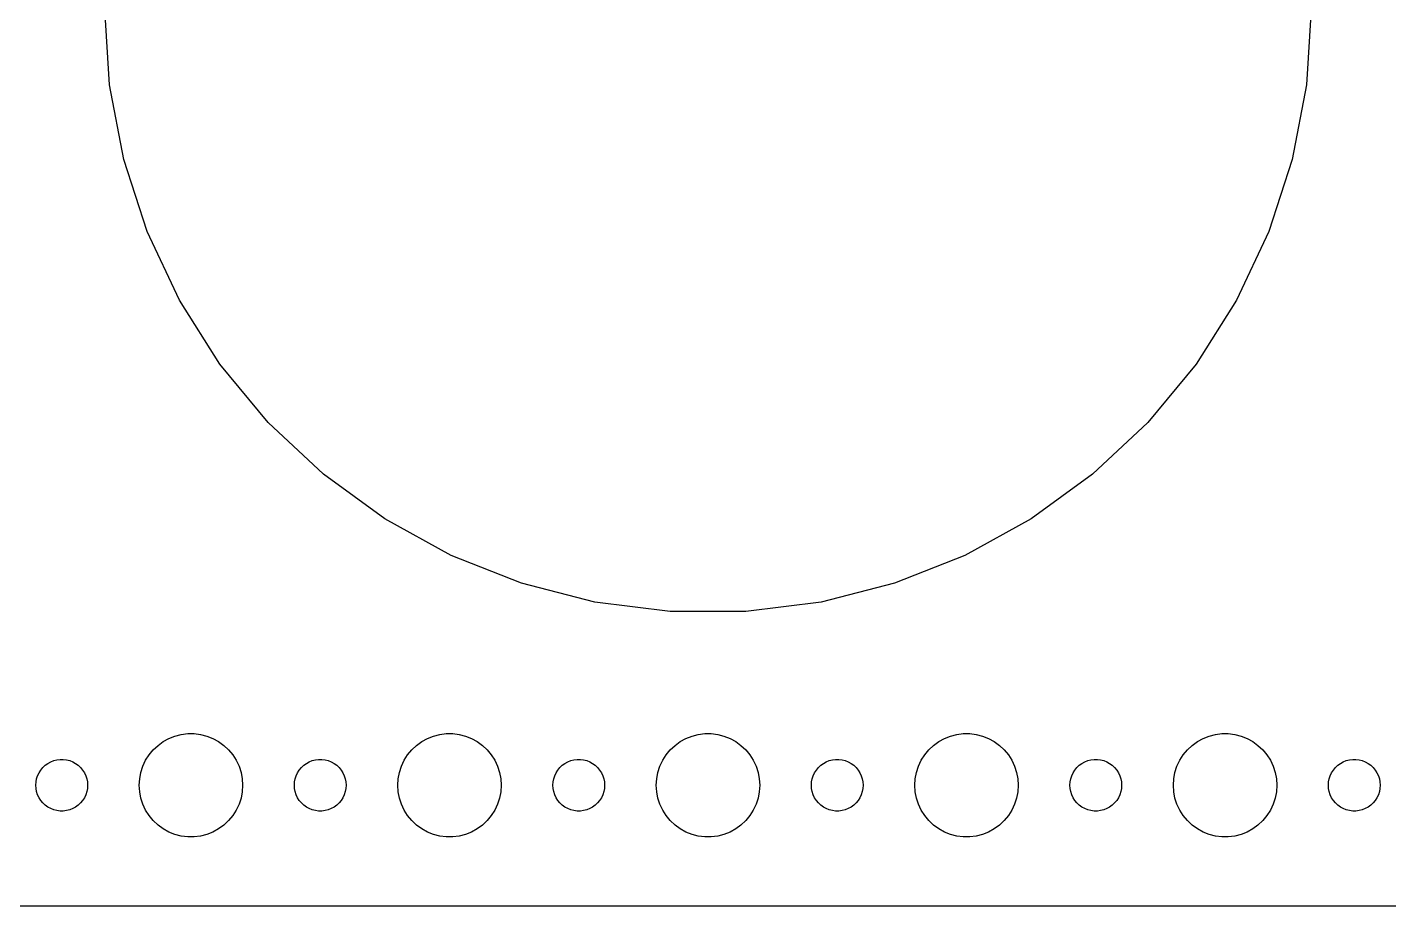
# Model space of a CAD drawing. Header units: metres. Extents: x -202 to 202, y 62 to 166.
# Drawn here: x -114.5 to -35.5, y 62 to 113 of the extents above; entities that cross this region are included whole.
import ezdxf

# ---------------------------------------------------------------- set-up
doc = ezdxf.new("R2010")
doc.units = ezdxf.units.M

msp = doc.modelspace()

# ---------------------------------------------------------------- linework, layer by layer
for p, q in [((-109.724, 109.613), (-110, 114)), ((-40, 114), (-40.276, 109.613)), ((-108.9, 105.296), (-109.724, 109.613)), ((-40.276, 109.613), (-41.0996, 105.296)), ((-107.542, 101.116), (-108.9, 105.296)), ((-41.0996, 105.296), (-42.4578, 101.116)), ((-105.671, 97.1386), (-107.542, 101.116)), ((-42.4578, 101.116), (-44.3293, 97.1386)), ((-103.316, 93.4275), (-105.671, 97.1386)), ((-44.3293, 97.1386), (-46.6844, 93.4275)), ((-100.514, 90.0409), (-103.316, 93.4275)), ((-46.6844, 93.4275), (-49.4861, 90.0409)), ((-97.3098, 87.032), (-100.514, 90.0409)), ((-49.4861, 90.0409), (-52.6902, 87.032)), ((-93.7539, 84.4485), (-97.3098, 87.032)), ((-52.6902, 87.032), (-56.2461, 84.4485)), ((-89.9023, 82.3311), (-93.7539, 84.4485)), ((-56.2461, 84.4485), (-60.0977, 82.3311)), ((-85.8156, 80.713), (-89.9023, 82.3311)), ((-60.0977, 82.3311), (-64.1844, 80.713)), ((-81.5583, 79.6199), (-85.8156, 80.713)), ((-64.1844, 80.713), (-68.4417, 79.6199)), ((-77.1977, 79.0691), (-81.5583, 79.6199)), ((-72.8023, 79.0691), (-77.1977, 79.0691)), ((-68.4417, 79.6199), (-72.8023, 79.0691)), ((-105.927, 71.8532), (-105.562, 71.9469)), ((-105.562, 71.9469), (-105.188, 71.9941)), ((-105.188, 71.9941), (-104.812, 71.9941)), ((-104.812, 71.9941), (-104.438, 71.9469)), ((-104.438, 71.9469), (-104.073, 71.8532)), ((-90.927, 71.8532), (-90.5621, 71.9469)), ((-90.5621, 71.9469), (-90.1884, 71.9941)), ((-90.1884, 71.9941), (-89.8116, 71.9941)), ((-89.8116, 71.9941), (-89.4379, 71.9469)), ((-89.4379, 71.9469), (-89.073, 71.8532)), ((-75.927, 71.8532), (-75.5621, 71.9469)), ((-75.5621, 71.9469), (-75.1884, 71.9941)), ((-75.1884, 71.9941), (-74.8116, 71.9941)), ((-74.8116, 71.9941), (-74.4379, 71.9469)), ((-74.4379, 71.9469), (-74.073, 71.8532)), ((-60.927, 71.8532), (-60.5621, 71.9469)), ((-60.5621, 71.9469), (-60.1884, 71.9941)), ((-60.1884, 71.9941), (-59.8116, 71.9941)), ((-59.8116, 71.9941), (-59.4379, 71.9469)), ((-59.4379, 71.9469), (-59.0729, 71.8532)), ((-45.927, 71.8532), (-45.5621, 71.9469)), ((-45.5621, 71.9469), (-45.1884, 71.9941)), ((-45.1884, 71.9941), (-44.8116, 71.9941)), ((-44.8116, 71.9941), (-44.4379, 71.9469)), ((-44.4379, 71.9469), (-44.0729, 71.8532)), ((-107.187, 71.0536), (-106.912, 71.3115)), ((-106.912, 71.3115), (-106.607, 71.533)), ((-106.607, 71.533), (-106.277, 71.7145)), ((-106.277, 71.7145), (-105.927, 71.8532)), ((-104.073, 71.8532), (-103.723, 71.7145)), ((-103.723, 71.7145), (-103.393, 71.533)), ((-103.393, 71.533), (-103.088, 71.3115)), ((-103.088, 71.3115), (-102.813, 71.0536)), ((-92.1869, 71.0536), (-91.9123, 71.3115)), ((-91.9123, 71.3115), (-91.6075, 71.533)), ((-91.6075, 71.533), (-91.2773, 71.7145)), ((-91.2773, 71.7145), (-90.927, 71.8532)), ((-89.073, 71.8532), (-88.7227, 71.7145)), ((-88.7227, 71.7145), (-88.3925, 71.533)), ((-88.3925, 71.533), (-88.0877, 71.3115)), ((-88.0877, 71.3115), (-87.8131, 71.0536)), ((-77.1869, 71.0536), (-76.9123, 71.3115)), ((-76.9123, 71.3115), (-76.6075, 71.533)), ((-76.6075, 71.533), (-76.2773, 71.7145)), ((-76.2773, 71.7145), (-75.927, 71.8532)), ((-74.073, 71.8532), (-73.7227, 71.7145)), ((-73.7227, 71.7145), (-73.3925, 71.533)), ((-73.3925, 71.533), (-73.0877, 71.3115)), ((-73.0877, 71.3115), (-72.8131, 71.0536)), ((-62.1869, 71.0536), (-61.9123, 71.3115)), ((-61.9123, 71.3115), (-61.6075, 71.533)), ((-61.6075, 71.533), (-61.2773, 71.7145)), ((-61.2773, 71.7145), (-60.927, 71.8532)), ((-59.0729, 71.8532), (-58.7227, 71.7145)), ((-58.7227, 71.7145), (-58.3925, 71.533)), ((-58.3925, 71.533), (-58.0877, 71.3115)), ((-58.0877, 71.3115), (-57.8131, 71.0536)), ((-47.1869, 71.0536), (-46.9123, 71.3115)), ((-46.9123, 71.3115), (-46.6075, 71.533)), ((-46.6075, 71.533), (-46.2773, 71.7145)), ((-46.2773, 71.7145), (-45.927, 71.8532)), ((-44.0729, 71.8532), (-43.7227, 71.7145)), ((-43.7227, 71.7145), (-43.3925, 71.533)), ((-43.3925, 71.533), (-43.0877, 71.3115)), ((-43.0877, 71.3115), (-42.8131, 71.0536)), ((-113.304, 70.2665), (-113.139, 70.3572)), ((-113.139, 70.3572), (-112.964, 70.4266)), ((-112.964, 70.4266), (-112.781, 70.4734)), ((-112.781, 70.4734), (-112.594, 70.497)), ((-112.594, 70.497), (-112.406, 70.497)), ((-112.406, 70.497), (-112.219, 70.4734)), ((-112.219, 70.4734), (-112.036, 70.4266)), ((-112.036, 70.4266), (-111.861, 70.3572)), ((-111.861, 70.3572), (-111.696, 70.2665)), ((-107.789, 70.1044), (-107.629, 70.4453)), ((-107.629, 70.4453), (-107.427, 70.7634)), ((-107.427, 70.7634), (-107.187, 71.0536)), ((-102.813, 71.0536), (-102.573, 70.7634)), ((-102.573, 70.7634), (-102.371, 70.4453)), ((-102.371, 70.4453), (-102.211, 70.1044)), ((-98.3037, 70.2665), (-98.1387, 70.3572)), ((-98.1387, 70.3572), (-97.9635, 70.4266)), ((-97.9635, 70.4266), (-97.7811, 70.4734)), ((-97.7811, 70.4734), (-97.5942, 70.497)), ((-97.5942, 70.497), (-97.4058, 70.497)), ((-97.4058, 70.497), (-97.2189, 70.4734)), ((-97.2189, 70.4734), (-97.0365, 70.4266)), ((-97.0365, 70.4266), (-96.8613, 70.3572)), ((-96.8613, 70.3572), (-96.6963, 70.2665)), ((-92.7893, 70.1044), (-92.6289, 70.4453)), ((-92.6289, 70.4453), (-92.427, 70.7634)), ((-92.427, 70.7634), (-92.1869, 71.0536)), ((-87.8131, 71.0536), (-87.573, 70.7634)), ((-87.573, 70.7634), (-87.3711, 70.4453)), ((-87.3711, 70.4453), (-87.2107, 70.1044)), ((-83.3037, 70.2665), (-83.1387, 70.3572)), ((-83.1387, 70.3572), (-82.9635, 70.4266)), ((-82.9635, 70.4266), (-82.7811, 70.4734)), ((-82.7811, 70.4734), (-82.5942, 70.497)), ((-82.5942, 70.497), (-82.4058, 70.497)), ((-82.4058, 70.497), (-82.2189, 70.4734)), ((-82.2189, 70.4734), (-82.0365, 70.4266)), ((-82.0365, 70.4266), (-81.8613, 70.3572)), ((-81.8613, 70.3572), (-81.6963, 70.2665)), ((-77.7893, 70.1044), (-77.6289, 70.4453)), ((-77.6289, 70.4453), (-77.427, 70.7634)), ((-77.427, 70.7634), (-77.1869, 71.0536)), ((-72.8131, 71.0536), (-72.573, 70.7634)), ((-72.573, 70.7634), (-72.3711, 70.4453)), ((-72.3711, 70.4453), (-72.2107, 70.1044)), ((-68.3037, 70.2665), (-68.1387, 70.3572)), ((-68.1387, 70.3572), (-67.9635, 70.4266)), ((-67.9635, 70.4266), (-67.7811, 70.4734)), ((-67.7811, 70.4734), (-67.5942, 70.497)), ((-67.5942, 70.497), (-67.4058, 70.497)), ((-67.4058, 70.497), (-67.2189, 70.4734)), ((-67.2189, 70.4734), (-67.0365, 70.4266)), ((-67.0365, 70.4266), (-66.8613, 70.3572)), ((-66.8613, 70.3572), (-66.6963, 70.2665)), ((-62.7893, 70.1044), (-62.6289, 70.4453)), ((-62.6289, 70.4453), (-62.427, 70.7634)), ((-62.427, 70.7634), (-62.1869, 71.0536)), ((-57.8131, 71.0536), (-57.5729, 70.7634)), ((-57.5729, 70.7634), (-57.3711, 70.4453)), ((-57.3711, 70.4453), (-57.2107, 70.1044)), ((-53.3037, 70.2665), (-53.1387, 70.3572)), ((-53.1387, 70.3572), (-52.9635, 70.4266)), ((-52.9635, 70.4266), (-52.7811, 70.4734)), ((-52.7811, 70.4734), (-52.5942, 70.497)), ((-52.5942, 70.497), (-52.4058, 70.497)), ((-52.4058, 70.497), (-52.2189, 70.4734)), ((-52.2189, 70.4734), (-52.0365, 70.4266)), ((-52.0365, 70.4266), (-51.8613, 70.3572)), ((-51.8613, 70.3572), (-51.6963, 70.2665)), ((-47.7893, 70.1044), (-47.6289, 70.4453)), ((-47.6289, 70.4453), (-47.427, 70.7634)), ((-47.427, 70.7634), (-47.1869, 71.0536)), ((-42.8131, 71.0536), (-42.5729, 70.7634)), ((-42.5729, 70.7634), (-42.3711, 70.4453)), ((-42.3711, 70.4453), (-42.2107, 70.1044)), ((-38.3037, 70.2665), (-38.1387, 70.3572)), ((-38.1387, 70.3572), (-37.9635, 70.4266)), ((-37.9635, 70.4266), (-37.7811, 70.4734)), ((-37.7811, 70.4734), (-37.5942, 70.497)), ((-37.5942, 70.497), (-37.4058, 70.497)), ((-37.4058, 70.497), (-37.2189, 70.4734)), ((-37.2189, 70.4734), (-37.0365, 70.4266)), ((-37.0365, 70.4266), (-36.8613, 70.3572)), ((-36.8613, 70.3572), (-36.6963, 70.2665)), ((-113.953, 69.373), (-113.895, 69.5522)), ((-113.895, 69.5522), (-113.814, 69.7226)), ((-113.814, 69.7226), (-113.714, 69.8817)), ((-113.714, 69.8817), (-113.593, 70.0268)), ((-113.593, 70.0268), (-113.456, 70.1558)), ((-113.456, 70.1558), (-113.304, 70.2665)), ((-111.696, 70.2665), (-111.544, 70.1558)), ((-111.544, 70.1558), (-111.407, 70.0268)), ((-111.407, 70.0268), (-111.286, 69.8817)), ((-111.286, 69.8817), (-111.186, 69.7226)), ((-111.186, 69.7226), (-111.105, 69.5522)), ((-111.105, 69.5522), (-111.047, 69.373)), ((-107.976, 69.376), (-107.906, 69.7461)), ((-107.906, 69.7461), (-107.789, 70.1044)), ((-102.211, 70.1044), (-102.094, 69.7461)), ((-102.094, 69.7461), (-102.024, 69.376)), ((-98.9529, 69.373), (-98.8947, 69.5522)), ((-98.8947, 69.5522), (-98.8145, 69.7226)), ((-98.8145, 69.7226), (-98.7135, 69.8817)), ((-98.7135, 69.8817), (-98.5934, 70.0268)), ((-98.5934, 70.0268), (-98.4561, 70.1558)), ((-98.4561, 70.1558), (-98.3037, 70.2665)), ((-96.6963, 70.2665), (-96.5439, 70.1558)), ((-96.5439, 70.1558), (-96.4065, 70.0268)), ((-96.4065, 70.0268), (-96.2865, 69.8817)), ((-96.2865, 69.8817), (-96.1855, 69.7226)), ((-96.1855, 69.7226), (-96.1053, 69.5522)), ((-96.1053, 69.5522), (-96.0471, 69.373)), ((-92.9763, 69.376), (-92.9057, 69.7461)), ((-92.9057, 69.7461), (-92.7893, 70.1044)), ((-87.2107, 70.1044), (-87.0943, 69.7461)), ((-87.0943, 69.7461), (-87.0237, 69.376)), ((-83.9529, 69.373), (-83.8947, 69.5522)), ((-83.8947, 69.5522), (-83.8145, 69.7226)), ((-83.8145, 69.7226), (-83.7135, 69.8817)), ((-83.7135, 69.8817), (-83.5934, 70.0268)), ((-83.5934, 70.0268), (-83.4561, 70.1558)), ((-83.4561, 70.1558), (-83.3037, 70.2665)), ((-81.6963, 70.2665), (-81.5439, 70.1558)), ((-81.5439, 70.1558), (-81.4065, 70.0268)), ((-81.4065, 70.0268), (-81.2865, 69.8817)), ((-81.2865, 69.8817), (-81.1855, 69.7226)), ((-81.1855, 69.7226), (-81.1053, 69.5522)), ((-81.1053, 69.5522), (-81.0471, 69.373)), ((-77.9763, 69.376), (-77.9057, 69.7461)), ((-77.9057, 69.7461), (-77.7893, 70.1044)), ((-72.2107, 70.1044), (-72.0943, 69.7461)), ((-72.0943, 69.7461), (-72.0237, 69.376)), ((-68.9529, 69.373), (-68.8947, 69.5522)), ((-68.8947, 69.5522), (-68.8145, 69.7226)), ((-68.8145, 69.7226), (-68.7135, 69.8817)), ((-68.7135, 69.8817), (-68.5934, 70.0268)), ((-68.5934, 70.0268), (-68.4561, 70.1558)), ((-68.4561, 70.1558), (-68.3037, 70.2665)), ((-66.6963, 70.2665), (-66.5439, 70.1558)), ((-66.5439, 70.1558), (-66.4065, 70.0268)), ((-66.4065, 70.0268), (-66.2865, 69.8817)), ((-66.2865, 69.8817), (-66.1855, 69.7226)), ((-66.1855, 69.7226), (-66.1053, 69.5522)), ((-66.1053, 69.5522), (-66.0471, 69.373)), ((-62.9763, 69.376), (-62.9057, 69.7461)), ((-62.9057, 69.7461), (-62.7893, 70.1044)), ((-57.2107, 70.1044), (-57.0942, 69.7461)), ((-57.0942, 69.7461), (-57.0237, 69.376)), ((-53.9529, 69.373), (-53.8947, 69.5522)), ((-53.8947, 69.5522), (-53.8145, 69.7226)), ((-53.8145, 69.7226), (-53.7135, 69.8817)), ((-53.7135, 69.8817), (-53.5934, 70.0268)), ((-53.5934, 70.0268), (-53.4561, 70.1558)), ((-53.4561, 70.1558), (-53.3037, 70.2665)), ((-51.6963, 70.2665), (-51.5439, 70.1558)), ((-51.5439, 70.1558), (-51.4065, 70.0268)), ((-51.4065, 70.0268), (-51.2865, 69.8817)), ((-51.2865, 69.8817), (-51.1855, 69.7226)), ((-51.1855, 69.7226), (-51.1053, 69.5522)), ((-51.1053, 69.5522), (-51.0471, 69.373)), ((-47.9763, 69.376), (-47.9057, 69.7461)), ((-47.9057, 69.7461), (-47.7893, 70.1044)), ((-42.2107, 70.1044), (-42.0942, 69.7461)), ((-42.0942, 69.7461), (-42.0237, 69.376)), ((-38.9529, 69.373), (-38.8947, 69.5522)), ((-38.8947, 69.5522), (-38.8145, 69.7226)), ((-38.8145, 69.7226), (-38.7135, 69.8817)), ((-38.7135, 69.8817), (-38.5934, 70.0268)), ((-38.5934, 70.0268), (-38.4561, 70.1558)), ((-38.4561, 70.1558), (-38.3037, 70.2665)), ((-36.6963, 70.2665), (-36.5439, 70.1558)), ((-36.5439, 70.1558), (-36.4065, 70.0268)), ((-36.4065, 70.0268), (-36.2865, 69.8817)), ((-36.2865, 69.8817), (-36.1855, 69.7226)), ((-36.1855, 69.7226), (-36.1053, 69.5522)), ((-36.1053, 69.5522), (-36.0471, 69.373)), ((-114, 69), (-113.988, 69.188)), ((-113.988, 68.812), (-114, 69)), ((-113.988, 69.188), (-113.953, 69.373)), ((-113.953, 68.627), (-113.988, 68.812)), ((-111.047, 69.373), (-111.012, 69.188)), ((-111.012, 68.812), (-111.047, 68.627)), ((-111.012, 69.188), (-111, 69)), ((-111, 69), (-111.012, 68.812)), ((-108, 69), (-107.976, 69.376)), ((-107.976, 68.624), (-108, 69)), ((-102.024, 69.376), (-102, 69)), ((-102, 69), (-102.024, 68.624)), ((-99, 69), (-98.9882, 69.188)), ((-98.9882, 68.812), (-99, 69)), ((-98.9882, 69.188), (-98.9529, 69.373)), ((-98.9529, 68.627), (-98.9882, 68.812)), ((-96.0471, 69.373), (-96.0118, 69.188)), ((-96.0118, 68.812), (-96.0471, 68.627)), ((-96.0118, 69.188), (-96, 69)), ((-96, 69), (-96.0118, 68.812)), ((-93, 69), (-92.9763, 69.376)), ((-92.9763, 68.624), (-93, 69)), ((-87.0237, 69.376), (-87, 69)), ((-87, 69), (-87.0237, 68.624)), ((-84, 69), (-83.9882, 69.188)), ((-83.9882, 68.812), (-84, 69)), ((-83.9882, 69.188), (-83.9529, 69.373)), ((-83.9529, 68.627), (-83.9882, 68.812)), ((-81.0471, 69.373), (-81.0118, 69.188)), ((-81.0118, 68.812), (-81.0471, 68.627)), ((-81.0118, 69.188), (-81, 69)), ((-81, 69), (-81.0118, 68.812)), ((-78, 69), (-77.9763, 69.376)), ((-77.9763, 68.624), (-78, 69)), ((-72.0237, 69.376), (-72, 69)), ((-72, 69), (-72.0237, 68.624)), ((-69, 69), (-68.9882, 69.188)), ((-68.9882, 68.812), (-69, 69)), ((-68.9882, 69.188), (-68.9529, 69.373)), ((-68.9529, 68.627), (-68.9882, 68.812)), ((-66.0471, 69.373), (-66.0118, 69.188)), ((-66.0118, 68.812), (-66.0471, 68.627)), ((-66.0118, 69.188), (-66, 69)), ((-66, 69), (-66.0118, 68.812)), ((-63, 69), (-62.9763, 69.376)), ((-62.9763, 68.624), (-63, 69)), ((-57.0237, 69.376), (-57, 69)), ((-57, 69), (-57.0237, 68.624)), ((-54, 69), (-53.9882, 69.188)), ((-53.9882, 68.812), (-54, 69)), ((-53.9882, 69.188), (-53.9529, 69.373)), ((-53.9529, 68.627), (-53.9882, 68.812)), ((-51.0471, 69.373), (-51.0118, 69.188)), ((-51.0118, 68.812), (-51.0471, 68.627)), ((-51.0118, 69.188), (-51, 69)), ((-51, 69), (-51.0118, 68.812)), ((-48, 69), (-47.9763, 69.376)), ((-47.9763, 68.624), (-48, 69)), ((-42.0237, 69.376), (-42, 69)), ((-42, 69), (-42.0237, 68.624)), ((-39, 69), (-38.9882, 69.188)), ((-38.9882, 68.812), (-39, 69)), ((-38.9882, 69.188), (-38.9529, 69.373)), ((-38.9529, 68.627), (-38.9882, 68.812)), ((-36.0471, 69.373), (-36.0118, 69.188)), ((-36.0118, 68.812), (-36.0471, 68.627)), ((-36.0118, 69.188), (-36, 69)), ((-36, 69), (-36.0118, 68.812)), ((-113.895, 68.4478), (-113.953, 68.627)), ((-113.814, 68.2774), (-113.895, 68.4478)), ((-113.714, 68.1183), (-113.814, 68.2774)), ((-113.593, 67.9732), (-113.714, 68.1183)), ((-113.456, 67.8442), (-113.593, 67.9732)), ((-111.407, 67.9732), (-111.544, 67.8442)), ((-111.286, 68.1183), (-111.407, 67.9732)), ((-111.186, 68.2774), (-111.286, 68.1183)), ((-111.105, 68.4478), (-111.186, 68.2774)), ((-111.047, 68.627), (-111.105, 68.4478)), ((-107.906, 68.2539), (-107.976, 68.624)), ((-107.789, 67.8956), (-107.906, 68.2539)), ((-102.094, 68.2539), (-102.211, 67.8956)), ((-102.024, 68.624), (-102.094, 68.2539)), ((-98.8947, 68.4478), (-98.9529, 68.627)), ((-98.8145, 68.2774), (-98.8947, 68.4478)), ((-98.7135, 68.1183), (-98.8145, 68.2774)), ((-98.5934, 67.9732), (-98.7135, 68.1183)), ((-98.4561, 67.8442), (-98.5934, 67.9732)), ((-96.4065, 67.9732), (-96.5439, 67.8442)), ((-96.2865, 68.1183), (-96.4065, 67.9732)), ((-96.1855, 68.2774), (-96.2865, 68.1183)), ((-96.1053, 68.4478), (-96.1855, 68.2774)), ((-96.0471, 68.627), (-96.1053, 68.4478)), ((-92.9057, 68.2539), (-92.9763, 68.624)), ((-92.7893, 67.8956), (-92.9057, 68.2539)), ((-87.0943, 68.2539), (-87.2107, 67.8956)), ((-87.0237, 68.624), (-87.0943, 68.2539)), ((-83.8947, 68.4478), (-83.9529, 68.627)), ((-83.8145, 68.2774), (-83.8947, 68.4478)), ((-83.7135, 68.1183), (-83.8145, 68.2774)), ((-83.5934, 67.9732), (-83.7135, 68.1183)), ((-83.4561, 67.8442), (-83.5934, 67.9732)), ((-81.4065, 67.9732), (-81.5439, 67.8442)), ((-81.2865, 68.1183), (-81.4065, 67.9732)), ((-81.1855, 68.2774), (-81.2865, 68.1183)), ((-81.1053, 68.4478), (-81.1855, 68.2774)), ((-81.0471, 68.627), (-81.1053, 68.4478)), ((-77.9057, 68.2539), (-77.9763, 68.624)), ((-77.7893, 67.8956), (-77.9057, 68.2539)), ((-72.0943, 68.2539), (-72.2107, 67.8956)), ((-72.0237, 68.624), (-72.0943, 68.2539)), ((-68.8947, 68.4478), (-68.9529, 68.627)), ((-68.8145, 68.2774), (-68.8947, 68.4478)), ((-68.7135, 68.1183), (-68.8145, 68.2774)), ((-68.5934, 67.9732), (-68.7135, 68.1183)), ((-68.4561, 67.8442), (-68.5934, 67.9732)), ((-66.4065, 67.9732), (-66.5439, 67.8442)), ((-66.2865, 68.1183), (-66.4065, 67.9732)), ((-66.1855, 68.2774), (-66.2865, 68.1183)), ((-66.1053, 68.4478), (-66.1855, 68.2774)), ((-66.0471, 68.627), (-66.1053, 68.4478)), ((-62.9057, 68.2539), (-62.9763, 68.624)), ((-62.7893, 67.8956), (-62.9057, 68.2539)), ((-57.0942, 68.2539), (-57.2107, 67.8956)), ((-57.0237, 68.624), (-57.0942, 68.2539)), ((-53.8947, 68.4478), (-53.9529, 68.627)), ((-53.8145, 68.2774), (-53.8947, 68.4478)), ((-53.7135, 68.1183), (-53.8145, 68.2774)), ((-53.5934, 67.9732), (-53.7135, 68.1183)), ((-53.4561, 67.8442), (-53.5934, 67.9732)), ((-51.4065, 67.9732), (-51.5439, 67.8442)), ((-51.2865, 68.1183), (-51.4065, 67.9732)), ((-51.1855, 68.2774), (-51.2865, 68.1183)), ((-51.1053, 68.4478), (-51.1855, 68.2774)), ((-51.0471, 68.627), (-51.1053, 68.4478)), ((-47.9057, 68.2539), (-47.9763, 68.624)), ((-47.7893, 67.8956), (-47.9057, 68.2539)), ((-42.0942, 68.2539), (-42.2107, 67.8956)), ((-42.0237, 68.624), (-42.0942, 68.2539)), ((-38.8947, 68.4478), (-38.9529, 68.627)), ((-38.8145, 68.2774), (-38.8947, 68.4478)), ((-38.7135, 68.1183), (-38.8145, 68.2774)), ((-38.5934, 67.9732), (-38.7135, 68.1183)), ((-38.4561, 67.8442), (-38.5934, 67.9732)), ((-36.4065, 67.9732), (-36.5439, 67.8442)), ((-36.2865, 68.1183), (-36.4065, 67.9732)), ((-36.1855, 68.2774), (-36.2865, 68.1183)), ((-36.1053, 68.4478), (-36.1855, 68.2774)), ((-36.0471, 68.627), (-36.1053, 68.4478)), ((-113.304, 67.7335), (-113.456, 67.8442)), ((-113.139, 67.6428), (-113.304, 67.7335)), ((-112.964, 67.5734), (-113.139, 67.6428)), ((-112.781, 67.5266), (-112.964, 67.5734)), ((-112.594, 67.503), (-112.781, 67.5266)), ((-112.406, 67.503), (-112.594, 67.503)), ((-112.219, 67.5266), (-112.406, 67.503)), ((-112.036, 67.5734), (-112.219, 67.5266)), ((-111.861, 67.6428), (-112.036, 67.5734)), ((-111.696, 67.7335), (-111.861, 67.6428)), ((-111.544, 67.8442), (-111.696, 67.7335)), ((-107.629, 67.5547), (-107.789, 67.8956)), ((-107.427, 67.2366), (-107.629, 67.5547)), ((-107.187, 66.9464), (-107.427, 67.2366)), ((-102.573, 67.2366), (-102.813, 66.9464)), ((-102.371, 67.5547), (-102.573, 67.2366)), ((-102.211, 67.8956), (-102.371, 67.5547)), ((-98.3037, 67.7335), (-98.4561, 67.8442)), ((-98.1387, 67.6428), (-98.3037, 67.7335)), ((-97.9635, 67.5734), (-98.1387, 67.6428)), ((-97.7811, 67.5266), (-97.9635, 67.5734)), ((-97.5942, 67.503), (-97.7811, 67.5266)), ((-97.4058, 67.503), (-97.5942, 67.503)), ((-97.2189, 67.5266), (-97.4058, 67.503)), ((-97.0365, 67.5734), (-97.2189, 67.5266)), ((-96.8613, 67.6428), (-97.0365, 67.5734)), ((-96.6963, 67.7335), (-96.8613, 67.6428)), ((-96.5439, 67.8442), (-96.6963, 67.7335)), ((-92.6289, 67.5547), (-92.7893, 67.8956)), ((-92.427, 67.2366), (-92.6289, 67.5547)), ((-92.1869, 66.9464), (-92.427, 67.2366)), ((-87.573, 67.2366), (-87.8131, 66.9464)), ((-87.3711, 67.5547), (-87.573, 67.2366)), ((-87.2107, 67.8956), (-87.3711, 67.5547)), ((-83.3037, 67.7335), (-83.4561, 67.8442)), ((-83.1387, 67.6428), (-83.3037, 67.7335)), ((-82.9635, 67.5734), (-83.1387, 67.6428)), ((-82.7811, 67.5266), (-82.9635, 67.5734)), ((-82.5942, 67.503), (-82.7811, 67.5266)), ((-82.4058, 67.503), (-82.5942, 67.503)), ((-82.2189, 67.5266), (-82.4058, 67.503)), ((-82.0365, 67.5734), (-82.2189, 67.5266)), ((-81.8613, 67.6428), (-82.0365, 67.5734)), ((-81.6963, 67.7335), (-81.8613, 67.6428)), ((-81.5439, 67.8442), (-81.6963, 67.7335)), ((-77.6289, 67.5547), (-77.7893, 67.8956)), ((-77.427, 67.2366), (-77.6289, 67.5547)), ((-77.1869, 66.9464), (-77.427, 67.2366)), ((-72.573, 67.2366), (-72.8131, 66.9464)), ((-72.3711, 67.5547), (-72.573, 67.2366)), ((-72.2107, 67.8956), (-72.3711, 67.5547)), ((-68.3037, 67.7335), (-68.4561, 67.8442)), ((-68.1387, 67.6428), (-68.3037, 67.7335)), ((-67.9635, 67.5734), (-68.1387, 67.6428)), ((-67.7811, 67.5266), (-67.9635, 67.5734)), ((-67.5942, 67.503), (-67.7811, 67.5266)), ((-67.4058, 67.503), (-67.5942, 67.503)), ((-67.2189, 67.5266), (-67.4058, 67.503)), ((-67.0365, 67.5734), (-67.2189, 67.5266)), ((-66.8613, 67.6428), (-67.0365, 67.5734)), ((-66.6963, 67.7335), (-66.8613, 67.6428)), ((-66.5439, 67.8442), (-66.6963, 67.7335)), ((-62.6289, 67.5547), (-62.7893, 67.8956)), ((-62.427, 67.2366), (-62.6289, 67.5547)), ((-62.1869, 66.9464), (-62.427, 67.2366)), ((-57.5729, 67.2366), (-57.8131, 66.9464)), ((-57.3711, 67.5547), (-57.5729, 67.2366)), ((-57.2107, 67.8956), (-57.3711, 67.5547)), ((-53.3037, 67.7335), (-53.4561, 67.8442)), ((-53.1387, 67.6428), (-53.3037, 67.7335)), ((-52.9635, 67.5734), (-53.1387, 67.6428)), ((-52.7811, 67.5266), (-52.9635, 67.5734)), ((-52.5942, 67.503), (-52.7811, 67.5266)), ((-52.4058, 67.503), (-52.5942, 67.503)), ((-52.2189, 67.5266), (-52.4058, 67.503)), ((-52.0365, 67.5734), (-52.2189, 67.5266)), ((-51.8613, 67.6428), (-52.0365, 67.5734)), ((-51.6963, 67.7335), (-51.8613, 67.6428)), ((-51.5439, 67.8442), (-51.6963, 67.7335)), ((-47.6289, 67.5547), (-47.7893, 67.8956)), ((-47.427, 67.2366), (-47.6289, 67.5547)), ((-47.1869, 66.9464), (-47.427, 67.2366)), ((-42.5729, 67.2366), (-42.8131, 66.9464)), ((-42.3711, 67.5547), (-42.5729, 67.2366)), ((-42.2107, 67.8956), (-42.3711, 67.5547)), ((-38.3037, 67.7335), (-38.4561, 67.8442)), ((-38.1387, 67.6428), (-38.3037, 67.7335)), ((-37.9635, 67.5734), (-38.1387, 67.6428)), ((-37.7811, 67.5266), (-37.9635, 67.5734)), ((-37.5942, 67.503), (-37.7811, 67.5266)), ((-37.4058, 67.503), (-37.5942, 67.503)), ((-37.2189, 67.5266), (-37.4058, 67.503)), ((-37.0365, 67.5734), (-37.2189, 67.5266)), ((-36.8613, 67.6428), (-37.0365, 67.5734)), ((-36.6963, 67.7335), (-36.8613, 67.6428)), ((-36.5439, 67.8442), (-36.6963, 67.7335)), ((-106.912, 66.6885), (-107.187, 66.9464)), ((-106.607, 66.467), (-106.912, 66.6885)), ((-106.277, 66.2855), (-106.607, 66.467)), ((-103.393, 66.467), (-103.723, 66.2855)), ((-103.088, 66.6885), (-103.393, 66.467)), ((-102.813, 66.9464), (-103.088, 66.6885)), ((-91.9123, 66.6885), (-92.1869, 66.9464)), ((-91.6075, 66.467), (-91.9123, 66.6885)), ((-91.2773, 66.2855), (-91.6075, 66.467)), ((-88.3925, 66.467), (-88.7227, 66.2855)), ((-88.0877, 66.6885), (-88.3925, 66.467)), ((-87.8131, 66.9464), (-88.0877, 66.6885)), ((-76.9123, 66.6885), (-77.1869, 66.9464)), ((-76.6075, 66.467), (-76.9123, 66.6885)), ((-76.2773, 66.2855), (-76.6075, 66.467)), ((-73.3925, 66.467), (-73.7227, 66.2855)), ((-73.0877, 66.6885), (-73.3925, 66.467)), ((-72.8131, 66.9464), (-73.0877, 66.6885)), ((-61.9123, 66.6885), (-62.1869, 66.9464)), ((-61.6075, 66.467), (-61.9123, 66.6885)), ((-61.2773, 66.2855), (-61.6075, 66.467)), ((-58.3925, 66.467), (-58.7227, 66.2855)), ((-58.0877, 66.6885), (-58.3925, 66.467)), ((-57.8131, 66.9464), (-58.0877, 66.6885)), ((-46.9123, 66.6885), (-47.1869, 66.9464)), ((-46.6075, 66.467), (-46.9123, 66.6885)), ((-46.2773, 66.2855), (-46.6075, 66.467)), ((-43.3925, 66.467), (-43.7227, 66.2855)), ((-43.0877, 66.6885), (-43.3925, 66.467)), ((-42.8131, 66.9464), (-43.0877, 66.6885)), ((-105.927, 66.1468), (-106.277, 66.2855)), ((-105.562, 66.0531), (-105.927, 66.1468)), ((-105.188, 66.0059), (-105.562, 66.0531)), ((-104.812, 66.0059), (-105.188, 66.0059)), ((-104.438, 66.0531), (-104.812, 66.0059)), ((-104.073, 66.1468), (-104.438, 66.0531)), ((-103.723, 66.2855), (-104.073, 66.1468)), ((-90.927, 66.1468), (-91.2773, 66.2855)), ((-90.5621, 66.0531), (-90.927, 66.1468)), ((-90.1884, 66.0059), (-90.5621, 66.0531)), ((-89.8116, 66.0059), (-90.1884, 66.0059)), ((-89.4379, 66.0531), (-89.8116, 66.0059)), ((-89.073, 66.1468), (-89.4379, 66.0531)), ((-88.7227, 66.2855), (-89.073, 66.1468)), ((-75.927, 66.1468), (-76.2773, 66.2855)), ((-75.5621, 66.0531), (-75.927, 66.1468)), ((-75.1884, 66.0059), (-75.5621, 66.0531)), ((-74.8116, 66.0059), (-75.1884, 66.0059)), ((-74.4379, 66.0531), (-74.8116, 66.0059)), ((-74.073, 66.1468), (-74.4379, 66.0531)), ((-73.7227, 66.2855), (-74.073, 66.1468)), ((-60.927, 66.1468), (-61.2773, 66.2855)), ((-60.5621, 66.0531), (-60.927, 66.1468)), ((-60.1884, 66.0059), (-60.5621, 66.0531)), ((-59.8116, 66.0059), (-60.1884, 66.0059)), ((-59.4379, 66.0531), (-59.8116, 66.0059)), ((-59.0729, 66.1468), (-59.4379, 66.0531)), ((-58.7227, 66.2855), (-59.0729, 66.1468)), ((-45.927, 66.1468), (-46.2773, 66.2855)), ((-45.5621, 66.0531), (-45.927, 66.1468)), ((-45.1884, 66.0059), (-45.5621, 66.0531)), ((-44.8116, 66.0059), (-45.1884, 66.0059)), ((-44.4379, 66.0531), (-44.8116, 66.0059)), ((-44.0729, 66.1468), (-44.4379, 66.0531)), ((-43.7227, 66.2855), (-44.0729, 66.1468)), ((-197.314, 62.0099), (197.314, 62.0099))]:
    msp.add_line(p, q)

doc.saveas('drawing.dxf')
